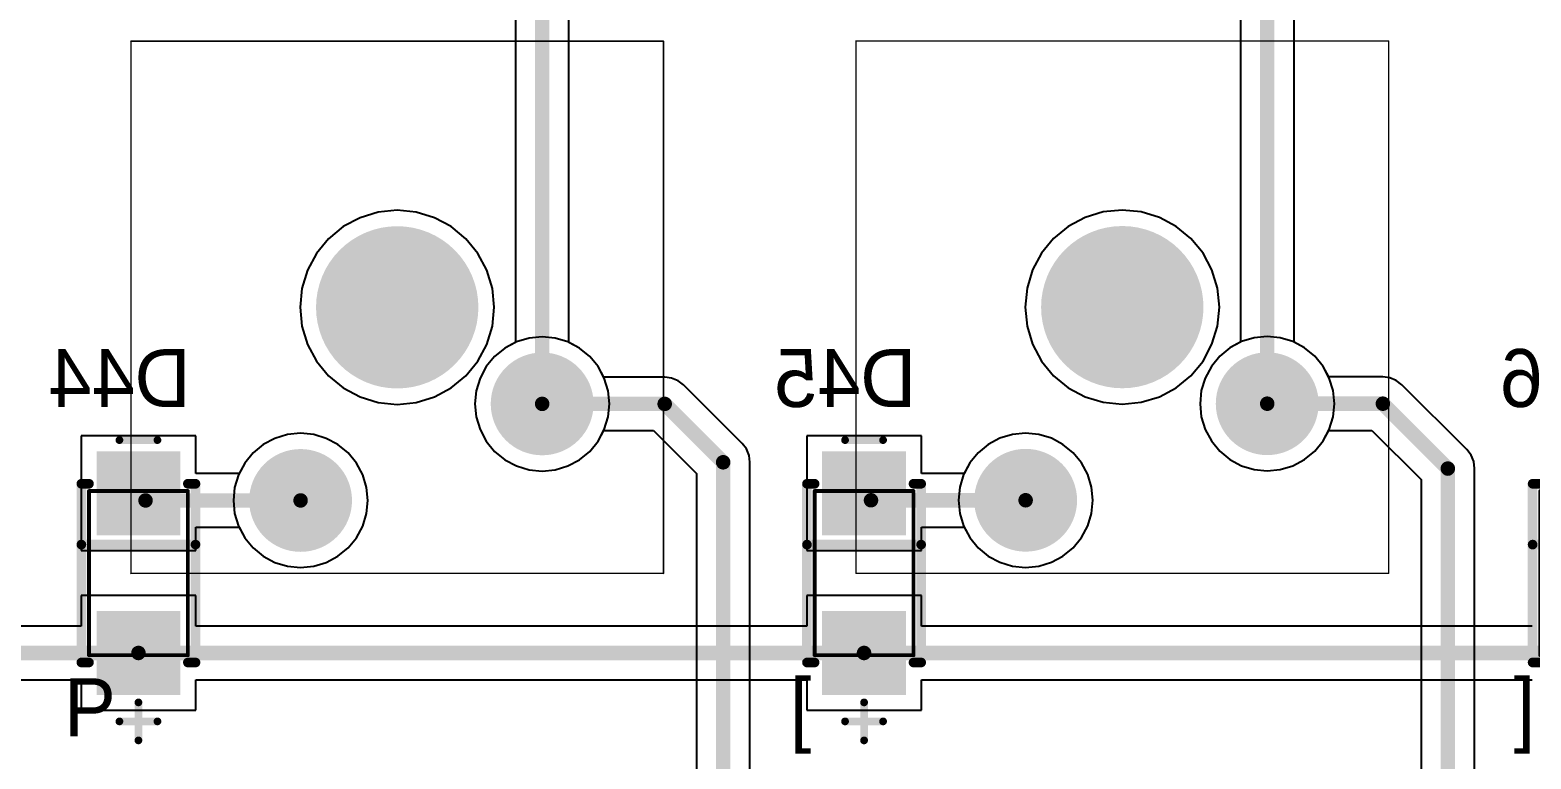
# Model space of a CAD drawing. Header units: millimetres. Extents: x 25 to 374, y 23 to 150.
# Drawn here: x 225.39 to 264.84, y 80.27 to 99.45 of the extents above; entities that cross this region are included whole.
import ezdxf

# ---------------------------------------------------------------- set-up
doc = ezdxf.new("R2010")
doc.units = ezdxf.units.MM
for name, color, linetype in [('BottomLayer', 5, 'Continuous'), ('BottomOverlay', 54, 'Continuous'), ('BottomPaste', 16, 'Continuous'), ('BottomSolder', 6, 'Continuous'), ('Mechanical1', 6, 'Continuous'), ('Mechanical13', 56, 'Continuous'), ('Mechanical15', 56, 'Continuous'), ('MultiLayer', 9, 'Continuous'), ('PadHoleLayer', 156, 'Continuous'), ('TopLayer', 1, 'Continuous'), ('TopOverlay', 2, 'Continuous'), ('TopSolder', 216, 'Continuous')]:
    doc.layers.add(name, color=color, linetype=linetype)

# ---------------------------------------------------------------- blocks, each defined once
blk = doc.blocks.new('SMA_DO_214AC__S1_B_72')
at = {"layer": 'BottomLayer'}
for points in [[(-1.1, -1), (-1.1, 1), (-3.1, -1), (-3.1, 1)], [(3.1, -1), (3.1, 1), (1.1, -1), (1.1, 1)]]:
    blk.add_solid(points, dxfattribs=at)
at = {"layer": 'BottomOverlay', "const_width": 0.254}
for points in [[(-2.35, 1.3), (-2.35, 1.5)], [(2.35, 1.5), (-2.35, 1.5)], [(-0.75, -1.5), (-0.75, 1.5)], [(2.35, 1.3), (2.35, 1.5)], [(-2.35, -1.5), (-2.35, -1.3)], [(2.35, -1.5), (2.35, -1.3)], [(2.35, -1.5), (-2.35, -1.5)]]:
    blk.add_lwpolyline(points, dxfattribs=at)
at = {"layer": 'BottomOverlay', "const_width": 0.127}
for points in [[(-2.414, 1.5, 1), (-2.287, 1.5, 1)], [(-2.414, 1.5, 1), (-2.287, 1.5, 1)], [(-0.814, 1.5, 1), (-0.687, 1.5, 1)], [(2.287, 1.5, 1), (2.414, 1.5, 1)], [(2.287, 1.5, 1), (2.414, 1.5, 1)], [(-2.414, 1.3, 1), (-2.287, 1.3, 1)], [(2.287, 1.3, 1), (2.414, 1.3, 1)], [(-2.414, -1.3, 1), (-2.287, -1.3, 1)], [(2.287, -1.3, 1), (2.414, -1.3, 1)], [(-2.414, -1.5, 1), (-2.287, -1.5, 1)], [(-2.414, -1.5, 1), (-2.287, -1.5, 1)], [(-0.814, -1.5, 1), (-0.687, -1.5, 1)], [(2.287, -1.5, 1), (2.414, -1.5, 1)], [(2.287, -1.5, 1), (2.414, -1.5, 1)]]:
    blk.add_lwpolyline(points, format="xyb", close=True, dxfattribs=at)
at = {"layer": 'BottomPaste'}
for points in [[(-1.1, -1), (-1.1, 1), (-3.1, -1), (-3.1, 1)], [(3.1, -1), (3.1, 1), (1.1, -1), (1.1, 1)]]:
    blk.add_solid(points, dxfattribs=at)
at = {"layer": 'BottomSolder'}
for points in [[(-0.998, -1.102), (-0.998, 1.102), (-3.202, -1.102), (-3.202, 1.102)], [(3.202, -1.102), (3.202, 1.102), (0.998, -1.102), (0.998, 1.102)]]:
    blk.add_solid(points, dxfattribs=at)
at = {"layer": 'Mechanical13', "const_width": 0.1}
for points in [[(2.16, 1.3), (-2.16, 1.3)], [(-2.16, -1.3), (-2.16, 1.3)], [(2.16, -1.3), (2.16, 1.3)], [(2.16, -1.3), (-2.16, -1.3)]]:
    blk.add_lwpolyline(points, dxfattribs=at)
at = {"layer": 'Mechanical13', "const_width": 0.05}
for points in [[(-2.185, 1.3, 1), (-2.135, 1.3, 1)], [(-2.185, 1.3, 1), (-2.135, 1.3, 1)], [(2.135, 1.3, 1), (2.185, 1.3, 1)], [(2.135, 1.3, 1), (2.185, 1.3, 1)], [(-2.185, -1.3, 1), (-2.135, -1.3, 1)], [(-2.185, -1.3, 1), (-2.135, -1.3, 1)], [(2.135, -1.3, 1), (2.185, -1.3, 1)], [(2.135, -1.3, 1), (2.185, -1.3, 1)]]:
    blk.add_lwpolyline(points, format="xyb", close=True, dxfattribs=at)
at = {"layer": 'Mechanical15', "const_width": 0.203}
for points in [[(-3.5, -0.5), (-3.5, 0.5)], [(3.9, -0.5), (3.9, 0.5)], [(4.4, 0), (3.4, 0)]]:
    blk.add_lwpolyline(points, dxfattribs=at)
at = {"layer": 'Mechanical15', "const_width": 0.102}
for points in [[(-3.551, 0.5, 1), (-3.449, 0.5, 1)], [(3.849, 0.5, 1), (3.951, 0.5, 1)], [(3.349, 0, 1), (3.451, 0, 1)], [(4.349, 0, 1), (4.451, 0, 1)], [(-3.551, -0.5, 1), (-3.449, -0.5, 1)], [(3.849, -0.5, 1), (3.951, -0.5, 1)]]:
    blk.add_lwpolyline(points, format="xyb", close=True, dxfattribs=at)
blk = doc.blocks.new('SMA_DO_214AC__S1_B_73')
at = {"layer": 'BottomLayer'}
for points in [[(-1.1, -1), (-1.1, 1), (-3.1, -1), (-3.1, 1)], [(3.1, -1), (3.1, 1), (1.1, -1), (1.1, 1)]]:
    blk.add_solid(points, dxfattribs=at)
at = {"layer": 'BottomOverlay', "const_width": 0.254}
for points in [[(-2.35, 1.3), (-2.35, 1.5)], [(2.35, 1.5), (-2.35, 1.5)], [(-0.75, -1.5), (-0.75, 1.5)], [(2.35, 1.3), (2.35, 1.5)], [(-2.35, -1.5), (-2.35, -1.3)], [(2.35, -1.5), (2.35, -1.3)], [(2.35, -1.5), (-2.35, -1.5)]]:
    blk.add_lwpolyline(points, dxfattribs=at)
at = {"layer": 'BottomOverlay', "const_width": 0.127}
for points in [[(-2.414, 1.5, 1), (-2.287, 1.5, 1)], [(-2.414, 1.5, 1), (-2.287, 1.5, 1)], [(-0.814, 1.5, 1), (-0.687, 1.5, 1)], [(2.287, 1.5, 1), (2.414, 1.5, 1)], [(2.287, 1.5, 1), (2.414, 1.5, 1)], [(-2.414, 1.3, 1), (-2.287, 1.3, 1)], [(2.287, 1.3, 1), (2.414, 1.3, 1)], [(-2.414, -1.3, 1), (-2.287, -1.3, 1)], [(2.287, -1.3, 1), (2.414, -1.3, 1)], [(-2.414, -1.5, 1), (-2.287, -1.5, 1)], [(-2.414, -1.5, 1), (-2.287, -1.5, 1)], [(-0.814, -1.5, 1), (-0.687, -1.5, 1)], [(2.287, -1.5, 1), (2.414, -1.5, 1)], [(2.287, -1.5, 1), (2.414, -1.5, 1)]]:
    blk.add_lwpolyline(points, format="xyb", close=True, dxfattribs=at)
at = {"layer": 'BottomPaste'}
for points in [[(-1.1, -1), (-1.1, 1), (-3.1, -1), (-3.1, 1)], [(3.1, -1), (3.1, 1), (1.1, -1), (1.1, 1)]]:
    blk.add_solid(points, dxfattribs=at)
at = {"layer": 'BottomSolder'}
for points in [[(-0.998, -1.102), (-0.998, 1.102), (-3.202, -1.102), (-3.202, 1.102)], [(3.202, -1.102), (3.202, 1.102), (0.998, -1.102), (0.998, 1.102)]]:
    blk.add_solid(points, dxfattribs=at)
at = {"layer": 'Mechanical13', "const_width": 0.1}
for points in [[(2.16, 1.3), (-2.16, 1.3)], [(-2.16, -1.3), (-2.16, 1.3)], [(2.16, -1.3), (2.16, 1.3)], [(2.16, -1.3), (-2.16, -1.3)]]:
    blk.add_lwpolyline(points, dxfattribs=at)
at = {"layer": 'Mechanical13', "const_width": 0.05}
for points in [[(-2.185, 1.3, 1), (-2.135, 1.3, 1)], [(-2.185, 1.3, 1), (-2.135, 1.3, 1)], [(2.135, 1.3, 1), (2.185, 1.3, 1)], [(2.135, 1.3, 1), (2.185, 1.3, 1)], [(-2.185, -1.3, 1), (-2.135, -1.3, 1)], [(-2.185, -1.3, 1), (-2.135, -1.3, 1)], [(2.135, -1.3, 1), (2.185, -1.3, 1)], [(2.135, -1.3, 1), (2.185, -1.3, 1)]]:
    blk.add_lwpolyline(points, format="xyb", close=True, dxfattribs=at)
at = {"layer": 'Mechanical15', "const_width": 0.203}
for points in [[(-3.5, -0.5), (-3.5, 0.5)], [(3.9, -0.5), (3.9, 0.5)], [(4.4, 0), (3.4, 0)]]:
    blk.add_lwpolyline(points, dxfattribs=at)
at = {"layer": 'Mechanical15', "const_width": 0.102}
for points in [[(-3.551, 0.5, 1), (-3.449, 0.5, 1)], [(3.849, 0.5, 1), (3.951, 0.5, 1)], [(3.349, 0, 1), (3.451, 0, 1)], [(4.349, 0, 1), (4.451, 0, 1)], [(-3.551, -0.5, 1), (-3.449, -0.5, 1)], [(3.849, -0.5, 1), (3.951, -0.5, 1)]]:
    blk.add_lwpolyline(points, format="xyb", close=True, dxfattribs=at)
blk = doc.blocks.new('SMA_DO_214AC__S1_B_74')
at = {"layer": 'BottomLayer'}
for points in [[(-1.1, -1), (-1.1, 1), (-3.1, -1), (-3.1, 1)], [(3.1, -1), (3.1, 1), (1.1, -1), (1.1, 1)]]:
    blk.add_solid(points, dxfattribs=at)
at = {"layer": 'BottomOverlay', "const_width": 0.254}
for points in [[(-2.35, 1.3), (-2.35, 1.5)], [(2.35, 1.5), (-2.35, 1.5)], [(-0.75, -1.5), (-0.75, 1.5)], [(2.35, 1.3), (2.35, 1.5)], [(-2.35, -1.5), (-2.35, -1.3)], [(2.35, -1.5), (2.35, -1.3)], [(2.35, -1.5), (-2.35, -1.5)]]:
    blk.add_lwpolyline(points, dxfattribs=at)
at = {"layer": 'BottomOverlay', "const_width": 0.127}
for points in [[(-2.414, 1.5, 1), (-2.287, 1.5, 1)], [(-2.414, 1.5, 1), (-2.287, 1.5, 1)], [(-0.814, 1.5, 1), (-0.687, 1.5, 1)], [(2.287, 1.5, 1), (2.414, 1.5, 1)], [(2.287, 1.5, 1), (2.414, 1.5, 1)], [(-2.414, 1.3, 1), (-2.287, 1.3, 1)], [(2.287, 1.3, 1), (2.414, 1.3, 1)], [(-2.414, -1.3, 1), (-2.287, -1.3, 1)], [(2.287, -1.3, 1), (2.414, -1.3, 1)], [(-2.414, -1.5, 1), (-2.287, -1.5, 1)], [(-2.414, -1.5, 1), (-2.287, -1.5, 1)], [(-0.814, -1.5, 1), (-0.687, -1.5, 1)], [(2.287, -1.5, 1), (2.414, -1.5, 1)], [(2.287, -1.5, 1), (2.414, -1.5, 1)]]:
    blk.add_lwpolyline(points, format="xyb", close=True, dxfattribs=at)
at = {"layer": 'BottomPaste'}
for points in [[(-1.1, -1), (-1.1, 1), (-3.1, -1), (-3.1, 1)], [(3.1, -1), (3.1, 1), (1.1, -1), (1.1, 1)]]:
    blk.add_solid(points, dxfattribs=at)
at = {"layer": 'BottomSolder'}
for points in [[(-0.998, -1.102), (-0.998, 1.102), (-3.202, -1.102), (-3.202, 1.102)], [(3.202, -1.102), (3.202, 1.102), (0.998, -1.102), (0.998, 1.102)]]:
    blk.add_solid(points, dxfattribs=at)
at = {"layer": 'Mechanical13', "const_width": 0.1}
for points in [[(2.16, 1.3), (-2.16, 1.3)], [(-2.16, -1.3), (-2.16, 1.3)], [(2.16, -1.3), (2.16, 1.3)], [(2.16, -1.3), (-2.16, -1.3)]]:
    blk.add_lwpolyline(points, dxfattribs=at)
at = {"layer": 'Mechanical13', "const_width": 0.05}
for points in [[(-2.185, 1.3, 1), (-2.135, 1.3, 1)], [(-2.185, 1.3, 1), (-2.135, 1.3, 1)], [(2.135, 1.3, 1), (2.185, 1.3, 1)], [(2.135, 1.3, 1), (2.185, 1.3, 1)], [(-2.185, -1.3, 1), (-2.135, -1.3, 1)], [(-2.185, -1.3, 1), (-2.135, -1.3, 1)], [(2.135, -1.3, 1), (2.185, -1.3, 1)], [(2.135, -1.3, 1), (2.185, -1.3, 1)]]:
    blk.add_lwpolyline(points, format="xyb", close=True, dxfattribs=at)
at = {"layer": 'Mechanical15', "const_width": 0.203}
for points in [[(-3.5, -0.5), (-3.5, 0.5)], [(3.9, -0.5), (3.9, 0.5)], [(4.4, 0), (3.4, 0)]]:
    blk.add_lwpolyline(points, dxfattribs=at)
at = {"layer": 'Mechanical15', "const_width": 0.102}
for points in [[(-3.551, 0.5, 1), (-3.449, 0.5, 1)], [(3.849, 0.5, 1), (3.951, 0.5, 1)], [(3.349, 0, 1), (3.451, 0, 1)], [(4.349, 0, 1), (4.451, 0, 1)], [(-3.551, -0.5, 1), (-3.449, -0.5, 1)], [(3.849, -0.5, 1), (3.951, -0.5, 1)]]:
    blk.add_lwpolyline(points, format="xyb", close=True, dxfattribs=at)
blk = doc.blocks.new('MX_SW_3_164')
at = {"layer": 'BottomLayer'}
for points, const_width in [([(-1.016, 0, 1), (1.016, 0, 1)], 2.032), ([(3.185, -2.54, 1), (4.435, -2.54, 1)], 1.25), ([(-3.165, -5.08, 1), (-1.915, -5.08, 1)], 1.25)]:
    blk.add_lwpolyline(points, format="xyb", close=True, dxfattribs=dict(at, const_width=const_width))
at = {"layer": 'BottomSolder'}
for points, const_width in [([(-1.067, 0, 1), (1.067, 0, 1)], 2.134), ([(3.134, -2.54, 1), (4.486, -2.54, 1)], 1.352), ([(-3.216, -5.08, 1), (-1.864, -5.08, 1)], 1.352)]:
    blk.add_lwpolyline(points, format="xyb", close=True, dxfattribs=dict(at, const_width=const_width))
at = {"layer": 'Mechanical1', "const_width": 0.0381}
for points in [[(-7, -7), (-7, 7)], [(-7, 7), (7, 7)], [(7, -7), (7, 7)], [(-7, -7), (7, -7)]]:
    blk.add_lwpolyline(points, dxfattribs=at)
at = {"layer": 'Mechanical1', "const_width": 0.0191}
for points in [[(-7.01, 7, 1), (-6.99, 7, 1)], [(-7.01, 7, 1), (-6.99, 7, 1)], [(6.99, 7, 1), (7.01, 7, 1)], [(6.99, 7, 1), (7.01, 7, 1)], [(-7.01, -7, 1), (-6.99, -7, 1)], [(-7.01, -7, 1), (-6.99, -7, 1)], [(6.99, -7, 1), (7.01, -7, 1)], [(6.99, -7, 1), (7.01, -7, 1)]]:
    blk.add_lwpolyline(points, format="xyb", close=True, dxfattribs=at)
at = {"layer": 'MultiLayer'}
for points, const_width in [([(-1.016, 0, 1), (1.016, 0, 1)], 2.032), ([(3.185, -2.54, 1), (4.435, -2.54, 1)], 1.25), ([(-3.165, -5.08, 1), (-1.915, -5.08, 1)], 1.25)]:
    blk.add_lwpolyline(points, format="xyb", close=True, dxfattribs=dict(at, const_width=const_width))
at = {"layer": 'PadHoleLayer'}
for points, const_width in [([(-1.016, 0, 1), (1.016, 0, 1)], 2.032), ([(3.435, -2.54, 1), (4.185, -2.54, 1)], 0.75), ([(-2.915, -5.08, 1), (-2.165, -5.08, 1)], 0.75)]:
    blk.add_lwpolyline(points, format="xyb", close=True, dxfattribs=dict(at, const_width=const_width))
at = {"layer": 'TopLayer'}
for points, const_width in [([(-1.016, 0, 1), (1.016, 0, 1)], 2.032), ([(3.185, -2.54, 1), (4.435, -2.54, 1)], 1.25), ([(-3.165, -5.08, 1), (-1.915, -5.08, 1)], 1.25)]:
    blk.add_lwpolyline(points, format="xyb", close=True, dxfattribs=dict(at, const_width=const_width))
at = {"layer": 'TopSolder'}
for points, const_width in [([(-1.067, 0, 1), (1.067, 0, 1)], 2.134), ([(3.134, -2.54, 1), (4.486, -2.54, 1)], 1.352), ([(-3.216, -5.08, 1), (-1.864, -5.08, 1)], 1.352)]:
    blk.add_lwpolyline(points, format="xyb", close=True, dxfattribs=dict(at, const_width=const_width))
blk = doc.blocks.new('MX_SW_3_165')
at = {"layer": 'BottomLayer'}
for points, const_width in [([(-1.016, 0, 1), (1.016, 0, 1)], 2.032), ([(3.185, -2.54, 1), (4.435, -2.54, 1)], 1.25), ([(-3.165, -5.08, 1), (-1.915, -5.08, 1)], 1.25)]:
    blk.add_lwpolyline(points, format="xyb", close=True, dxfattribs=dict(at, const_width=const_width))
at = {"layer": 'BottomSolder'}
for points, const_width in [([(-1.067, 0, 1), (1.067, 0, 1)], 2.134), ([(3.134, -2.54, 1), (4.486, -2.54, 1)], 1.352), ([(-3.216, -5.08, 1), (-1.864, -5.08, 1)], 1.352)]:
    blk.add_lwpolyline(points, format="xyb", close=True, dxfattribs=dict(at, const_width=const_width))
at = {"layer": 'Mechanical1', "const_width": 0.0381}
for points in [[(-7, -7), (-7, 7)], [(-7, 7), (7, 7)], [(7, -7), (7, 7)], [(-7, -7), (7, -7)]]:
    blk.add_lwpolyline(points, dxfattribs=at)
at = {"layer": 'Mechanical1', "const_width": 0.0191}
for points in [[(-7.01, 7, 1), (-6.99, 7, 1)], [(-7.01, 7, 1), (-6.99, 7, 1)], [(6.99, 7, 1), (7.01, 7, 1)], [(6.99, 7, 1), (7.01, 7, 1)], [(-7.01, -7, 1), (-6.99, -7, 1)], [(-7.01, -7, 1), (-6.99, -7, 1)], [(6.99, -7, 1), (7.01, -7, 1)], [(6.99, -7, 1), (7.01, -7, 1)]]:
    blk.add_lwpolyline(points, format="xyb", close=True, dxfattribs=at)
at = {"layer": 'MultiLayer'}
for points, const_width in [([(-1.016, 0, 1), (1.016, 0, 1)], 2.032), ([(3.185, -2.54, 1), (4.435, -2.54, 1)], 1.25), ([(-3.165, -5.08, 1), (-1.915, -5.08, 1)], 1.25)]:
    blk.add_lwpolyline(points, format="xyb", close=True, dxfattribs=dict(at, const_width=const_width))
at = {"layer": 'PadHoleLayer'}
for points, const_width in [([(-1.016, 0, 1), (1.016, 0, 1)], 2.032), ([(3.435, -2.54, 1), (4.185, -2.54, 1)], 0.75), ([(-2.915, -5.08, 1), (-2.165, -5.08, 1)], 0.75)]:
    blk.add_lwpolyline(points, format="xyb", close=True, dxfattribs=dict(at, const_width=const_width))
at = {"layer": 'TopLayer'}
for points, const_width in [([(-1.016, 0, 1), (1.016, 0, 1)], 2.032), ([(3.185, -2.54, 1), (4.435, -2.54, 1)], 1.25), ([(-3.165, -5.08, 1), (-1.915, -5.08, 1)], 1.25)]:
    blk.add_lwpolyline(points, format="xyb", close=True, dxfattribs=dict(at, const_width=const_width))
at = {"layer": 'TopSolder'}
for points, const_width in [([(-1.067, 0, 1), (1.067, 0, 1)], 2.134), ([(3.134, -2.54, 1), (4.486, -2.54, 1)], 1.352), ([(-3.216, -5.08, 1), (-1.864, -5.08, 1)], 1.352)]:
    blk.add_lwpolyline(points, format="xyb", close=True, dxfattribs=dict(at, const_width=const_width))

msp = doc.modelspace()

# ---------------------------------------------------------------- linework, layer by layer
at = {"layer": 'BottomLayer'}
for p, q in [((235.044, 94.709), (234.546, 94.66)), ((235.542, 94.66), (235.044, 94.709)), ((254.102, 94.714), (253.604, 94.665)), ((254.6, 94.665), (254.102, 94.714)), ((234.067, 94.514), (233.626, 94.278)), ((234.546, 94.66), (234.067, 94.514)), ((236.021, 94.514), (235.542, 94.66)), ((236.462, 94.278), (236.021, 94.514)), ((253.125, 94.519), (252.684, 94.284)), ((253.604, 94.665), (253.125, 94.519)), ((255.078, 94.519), (254.6, 94.665)), ((255.52, 94.284), (255.078, 94.519)), ((233.239, 93.961), (232.922, 93.574)), ((233.626, 94.278), (233.239, 93.961)), ((236.849, 93.961), (236.462, 94.278)), ((237.166, 93.574), (236.849, 93.961)), ((252.297, 93.966), (251.979, 93.579)), ((252.684, 94.284), (252.297, 93.966)), ((255.906, 93.966), (255.52, 94.284)), ((256.224, 93.579), (255.906, 93.966)), ((232.922, 93.574), (232.686, 93.133)), ((237.402, 93.133), (237.166, 93.574)), ((251.979, 93.579), (251.744, 93.138)), ((256.46, 93.138), (256.224, 93.579)), ((232.686, 93.133), (232.541, 92.654)), ((237.547, 92.654), (237.402, 93.133)), ((251.744, 93.138), (251.598, 92.659)), ((256.605, 92.659), (256.46, 93.138)), ((232.541, 92.654), (232.492, 92.156)), ((237.596, 92.156), (237.547, 92.654)), ((251.598, 92.659), (251.549, 92.161)), ((256.654, 92.161), (256.605, 92.659)), ((232.492, 92.156), (232.541, 91.658)), ((237.547, 91.658), (237.596, 92.156)), ((251.549, 92.161), (251.598, 91.663)), ((256.605, 91.663), (256.654, 92.161)), ((232.541, 91.658), (232.686, 91.18)), ((237.402, 91.18), (237.547, 91.658)), ((251.598, 91.663), (251.744, 91.185)), ((256.46, 91.185), (256.605, 91.663)), ((232.686, 91.18), (232.922, 90.738)), ((237.166, 90.738), (237.402, 91.18)), ((238.178, 91.248), (237.873, 91.085)), ((238.509, 91.349), (238.178, 91.248)), ((238.854, 91.383), (238.509, 91.349)), ((239.199, 91.349), (238.854, 91.383)), ((239.53, 91.248), (239.199, 91.349)), ((239.835, 91.085), (239.53, 91.248)), ((251.744, 91.185), (251.979, 90.743)), ((256.224, 90.743), (256.46, 91.185)), ((257.236, 91.253), (256.93, 91.09)), ((257.567, 91.354), (257.236, 91.253)), ((257.912, 91.388), (257.567, 91.354)), ((258.256, 91.354), (257.912, 91.388)), ((258.588, 91.253), (258.256, 91.354)), ((258.893, 91.09), (258.588, 91.253)), ((237.605, 90.865), (237.385, 90.598)), ((237.873, 91.085), (237.605, 90.865)), ((240.103, 90.865), (239.835, 91.085)), ((240.323, 90.598), (240.103, 90.865)), ((251.979, 90.743), (252.297, 90.357)), ((255.906, 90.357), (256.224, 90.743)), ((256.662, 90.87), (256.443, 90.603)), ((256.93, 91.09), (256.662, 90.87)), ((259.161, 90.87), (258.893, 91.09)), ((259.38, 90.603), (259.161, 90.87)), ((232.922, 90.738), (233.239, 90.352)), ((233.239, 90.352), (233.626, 90.034)), ((236.462, 90.034), (236.849, 90.352)), ((236.849, 90.352), (237.166, 90.738)), ((237.385, 90.598), (237.222, 90.292)), ((240.486, 90.292), (240.323, 90.598)), ((252.297, 90.357), (252.684, 90.039)), ((255.52, 90.039), (255.906, 90.357)), ((256.443, 90.603), (256.28, 90.297)), ((259.544, 90.297), (259.38, 90.603)), ((233.626, 90.034), (234.067, 89.798)), ((236.021, 89.798), (236.462, 90.034)), ((237.121, 89.961), (237.087, 89.616)), ((237.222, 90.292), (237.121, 89.961)), ((240.587, 89.961), (240.486, 90.292)), ((240.62, 89.616), (240.587, 89.961)), ((252.684, 90.039), (253.125, 89.803)), ((255.078, 89.803), (255.52, 90.039)), ((256.179, 89.966), (256.145, 89.621)), ((256.28, 90.297), (256.179, 89.966)), ((259.644, 89.966), (259.544, 90.297)), ((259.678, 89.621), (259.644, 89.966)), ((234.067, 89.798), (234.546, 89.653)), ((234.546, 89.653), (235.044, 89.604)), ((235.044, 89.604), (235.542, 89.653)), ((235.542, 89.653), (236.021, 89.798)), ((237.087, 89.616), (237.121, 89.272)), ((240.587, 89.272), (240.62, 89.616)), ((253.125, 89.803), (253.604, 89.658)), ((253.604, 89.658), (254.102, 89.609)), ((254.102, 89.609), (254.6, 89.658)), ((254.6, 89.658), (255.078, 89.803)), ((256.145, 89.621), (256.179, 89.277)), ((259.644, 89.277), (259.678, 89.621)), ((237.121, 89.272), (237.222, 88.94)), ((240.486, 88.94), (240.587, 89.272)), ((256.179, 89.277), (256.28, 88.945)), ((259.544, 88.945), (259.644, 89.277)), ((229.75, 88.772), (226.734, 88.772)), ((226.734, 88.772), (226.734, 85.756)), ((229.75, 87.781), (229.75, 88.772)), ((232.159, 88.809), (231.828, 88.708)), ((232.504, 88.843), (232.159, 88.809)), ((232.849, 88.809), (232.504, 88.843)), ((233.18, 88.708), (232.849, 88.809)), ((237.222, 88.94), (237.385, 88.635)), ((240.323, 88.635), (240.486, 88.94)), ((248.823, 88.772), (245.807, 88.772)), ((245.807, 88.772), (245.807, 85.756)), ((248.823, 87.786), (248.823, 88.772)), ((251.217, 88.814), (250.886, 88.713)), ((251.562, 88.848), (251.217, 88.814)), ((251.906, 88.814), (251.562, 88.848)), ((252.238, 88.713), (251.906, 88.814)), ((256.28, 88.945), (256.443, 88.64)), ((259.38, 88.64), (259.544, 88.945)), ((231.523, 88.545), (231.255, 88.325)), ((231.828, 88.708), (231.523, 88.545)), ((233.485, 88.545), (233.18, 88.708)), ((233.753, 88.325), (233.485, 88.545)), ((237.385, 88.635), (237.605, 88.367)), ((240.103, 88.367), (240.323, 88.635)), ((250.58, 88.55), (250.312, 88.33)), ((250.886, 88.713), (250.58, 88.55)), ((252.543, 88.55), (252.238, 88.713)), ((252.811, 88.33), (252.543, 88.55)), ((256.443, 88.64), (256.662, 88.372)), ((259.161, 88.372), (259.38, 88.64)), ((231.035, 88.058), (230.887, 87.781)), ((231.255, 88.325), (231.035, 88.058)), ((233.973, 88.058), (233.753, 88.325)), ((234.136, 87.752), (233.973, 88.058)), ((237.605, 88.367), (237.873, 88.147)), ((237.873, 88.147), (238.178, 87.984)), ((238.178, 87.984), (238.509, 87.884)), ((239.199, 87.884), (239.53, 87.984)), ((239.53, 87.984), (239.835, 88.147)), ((239.835, 88.147), (240.103, 88.367)), ((250.093, 88.063), (249.945, 87.786)), ((250.312, 88.33), (250.093, 88.063)), ((253.03, 88.063), (252.811, 88.33)), ((253.194, 87.757), (253.03, 88.063)), ((256.662, 88.372), (256.93, 88.153)), ((256.93, 88.153), (257.236, 87.989)), ((257.236, 87.989), (257.567, 87.889)), ((258.256, 87.889), (258.588, 87.989)), ((258.588, 87.989), (258.893, 88.153)), ((258.893, 88.153), (259.161, 88.372)), ((230.887, 87.781), (229.75, 87.781)), ((234.237, 87.421), (234.136, 87.752)), ((238.509, 87.884), (238.854, 87.85)), ((238.854, 87.85), (239.199, 87.884)), ((249.945, 87.786), (248.823, 87.786)), ((253.294, 87.426), (253.194, 87.757)), ((257.567, 87.889), (257.912, 87.855)), ((257.912, 87.855), (258.256, 87.889)), ((234.27, 87.076), (234.237, 87.421)), ((253.328, 87.081), (253.294, 87.426)), ((234.237, 86.732), (234.27, 87.076)), ((253.294, 86.737), (253.328, 87.081)), ((233.973, 86.095), (234.136, 86.4)), ((234.136, 86.4), (234.237, 86.732)), ((253.03, 86.1), (253.194, 86.405)), ((253.194, 86.405), (253.294, 86.737)), ((229.75, 85.756), (229.75, 86.372)), ((229.75, 86.372), (230.887, 86.372)), ((230.887, 86.372), (231.035, 86.095)), ((231.035, 86.095), (231.255, 85.827)), ((233.753, 85.827), (233.973, 86.095)), ((248.823, 85.756), (248.823, 86.377)), ((248.823, 86.377), (249.945, 86.377)), ((249.945, 86.377), (250.093, 86.1)), ((250.093, 86.1), (250.312, 85.832)), ((252.811, 85.832), (253.03, 86.1)), ((226.734, 85.756), (229.75, 85.756)), ((231.255, 85.827), (231.523, 85.607)), ((233.485, 85.607), (233.753, 85.827)), ((245.807, 85.756), (248.823, 85.756)), ((250.312, 85.832), (250.58, 85.613)), ((250.58, 85.613), (250.886, 85.449)), ((252.238, 85.449), (252.543, 85.613)), ((252.543, 85.613), (252.811, 85.832)), ((231.523, 85.607), (231.828, 85.444)), ((231.828, 85.444), (232.159, 85.344)), ((232.159, 85.344), (232.504, 85.31)), ((232.504, 85.31), (232.849, 85.344)), ((232.849, 85.344), (233.18, 85.444)), ((233.18, 85.444), (233.485, 85.607)), ((250.886, 85.449), (251.217, 85.349)), ((251.217, 85.349), (251.562, 85.315)), ((251.562, 85.315), (251.906, 85.349)), ((251.906, 85.349), (252.238, 85.449)), ((229.75, 84.572), (226.734, 84.572)), ((226.734, 84.572), (226.734, 83.768)), ((229.75, 83.768), (229.75, 84.572)), ((248.823, 84.572), (245.807, 84.572)), ((245.807, 84.572), (245.807, 83.768)), ((248.823, 83.768), (248.823, 84.572)), ((226.734, 83.768), (210.677, 83.768)), ((245.807, 83.768), (229.75, 83.768)), ((264.88, 83.768), (248.823, 83.768)), ((210.677, 82.359), (226.734, 82.359)), ((226.734, 82.359), (226.734, 81.556)), ((229.75, 81.556), (229.75, 82.359)), ((229.75, 82.359), (245.807, 82.359)), ((245.807, 82.359), (245.807, 81.556)), ((248.823, 81.556), (248.823, 82.359)), ((248.823, 82.359), (264.88, 82.359)), ((226.734, 81.556), (229.75, 81.556)), ((245.807, 81.556), (248.823, 81.556))]:
    msp.add_line(p, q, dxfattribs=at)
at = {"layer": 'BottomLayer', "const_width": 0.381}
for points in [[(228.429, 87.076), (232.504, 87.076)], [(247.497, 87.081), (251.562, 87.081)], [(209.169, 83.064), (228.242, 83.064)], [(228.242, 83.064), (247.315, 83.064)], [(247.315, 83.064), (266.388, 83.064)]]:
    msp.add_lwpolyline(points, dxfattribs=at)
at = {"layer": 'BottomLayer', "const_width": 0.191}
for points in [[(228.334, 87.076, 1), (228.524, 87.076, 1)], [(232.409, 87.076, 1), (232.599, 87.076, 1)], [(247.402, 87.081, 1), (247.592, 87.081, 1)], [(251.466, 87.081, 1), (251.657, 87.081, 1)], [(228.147, 83.064, 1), (228.337, 83.064, 1)], [(228.147, 83.064, 1), (228.337, 83.064, 1)], [(247.219, 83.064, 1), (247.41, 83.064, 1)], [(247.219, 83.064, 1), (247.41, 83.064, 1)]]:
    msp.add_lwpolyline(points, format="xyb", close=True, dxfattribs=at)
at = {"layer": 'Mechanical1', "const_width": 0.0127}
for points in [[(228.045, 99.155), (242.044, 99.155)], [(228.045, 85.156), (228.045, 99.155)], [(242.044, 85.156), (242.044, 99.155)], [(247.095, 99.155), (261.094, 99.155)], [(247.095, 85.156), (247.095, 99.155)], [(261.094, 85.156), (261.094, 99.155)], [(228.045, 85.156), (242.044, 85.156)], [(247.095, 85.156), (261.094, 85.156)]]:
    msp.add_lwpolyline(points, dxfattribs=at)
at = {"layer": 'Mechanical1', "const_width": 0.00635}
for points in [[(228.042, 99.155, 1), (228.048, 99.155, 1)], [(228.042, 99.155, 1), (228.048, 99.155, 1)], [(242.041, 99.155, 1), (242.047, 99.155, 1)], [(242.041, 99.155, 1), (242.047, 99.155, 1)], [(247.092, 99.155, 1), (247.098, 99.155, 1)], [(247.092, 99.155, 1), (247.098, 99.155, 1)], [(261.091, 99.155, 1), (261.097, 99.155, 1)], [(261.091, 99.155, 1), (261.097, 99.155, 1)], [(228.042, 85.156, 1), (228.048, 85.156, 1)], [(228.042, 85.156, 1), (228.048, 85.156, 1)], [(242.041, 85.156, 1), (242.047, 85.156, 1)], [(242.041, 85.156, 1), (242.047, 85.156, 1)], [(247.092, 85.156, 1), (247.098, 85.156, 1)], [(247.092, 85.156, 1), (247.098, 85.156, 1)], [(261.091, 85.156, 1), (261.097, 85.156, 1)], [(261.091, 85.156, 1), (261.097, 85.156, 1)]]:
    msp.add_lwpolyline(points, format="xyb", close=True, dxfattribs=at)
at = {"layer": 'TopLayer'}
for p, q in [((239.559, 91.233), (239.559, 106.568)), ((238.149, 106.276), (238.149, 91.233)), ((258.616, 91.238), (258.616, 105.981)), ((257.207, 105.69), (257.207, 91.238)), ((235.044, 94.709), (234.546, 94.66)), ((235.542, 94.66), (235.044, 94.709)), ((254.102, 94.714), (253.604, 94.665)), ((254.6, 94.665), (254.102, 94.714)), ((234.067, 94.514), (233.626, 94.278)), ((234.546, 94.66), (234.067, 94.514)), ((236.021, 94.514), (235.542, 94.66)), ((236.462, 94.278), (236.021, 94.514)), ((253.125, 94.519), (252.684, 94.284)), ((253.604, 94.665), (253.125, 94.519)), ((255.078, 94.519), (254.6, 94.665)), ((255.52, 94.284), (255.078, 94.519)), ((233.239, 93.961), (232.922, 93.574)), ((233.626, 94.278), (233.239, 93.961)), ((236.849, 93.961), (236.462, 94.278)), ((237.166, 93.574), (236.849, 93.961)), ((252.297, 93.966), (251.979, 93.579)), ((252.684, 94.284), (252.297, 93.966)), ((255.906, 93.966), (255.52, 94.284)), ((256.224, 93.579), (255.906, 93.966)), ((232.922, 93.574), (232.686, 93.133)), ((237.402, 93.133), (237.166, 93.574)), ((251.979, 93.579), (251.744, 93.138)), ((256.46, 93.138), (256.224, 93.579)), ((232.686, 93.133), (232.541, 92.654)), ((237.547, 92.654), (237.402, 93.133)), ((251.744, 93.138), (251.598, 92.659)), ((256.605, 92.659), (256.46, 93.138)), ((232.541, 92.654), (232.492, 92.156)), ((237.596, 92.156), (237.547, 92.654)), ((251.598, 92.659), (251.549, 92.161)), ((256.654, 92.161), (256.605, 92.659)), ((232.492, 92.156), (232.541, 91.658)), ((237.547, 91.658), (237.596, 92.156)), ((251.549, 92.161), (251.598, 91.663)), ((256.605, 91.663), (256.654, 92.161)), ((232.541, 91.658), (232.686, 91.18)), ((237.402, 91.18), (237.547, 91.658)), ((251.598, 91.663), (251.744, 91.185)), ((256.46, 91.185), (256.605, 91.663)), ((232.686, 91.18), (232.922, 90.738)), ((237.166, 90.738), (237.402, 91.18)), ((238.149, 91.233), (237.873, 91.085)), ((239.835, 91.085), (239.559, 91.233)), ((251.744, 91.185), (251.979, 90.743)), ((256.224, 90.743), (256.46, 91.185)), ((257.207, 91.238), (256.93, 91.09)), ((258.893, 91.09), (258.616, 91.238)), ((237.605, 90.865), (237.385, 90.598)), ((237.873, 91.085), (237.605, 90.865)), ((240.103, 90.865), (239.835, 91.085)), ((240.323, 90.598), (240.103, 90.865)), ((251.979, 90.743), (252.297, 90.357)), ((255.906, 90.357), (256.224, 90.743)), ((256.662, 90.87), (256.443, 90.603)), ((256.93, 91.09), (256.662, 90.87)), ((259.161, 90.87), (258.893, 91.09)), ((259.38, 90.603), (259.161, 90.87)), ((232.922, 90.738), (233.239, 90.352)), ((233.239, 90.352), (233.626, 90.034)), ((236.462, 90.034), (236.849, 90.352)), ((236.849, 90.352), (237.166, 90.738)), ((237.385, 90.598), (237.222, 90.292)), ((240.471, 90.321), (240.323, 90.598)), ((252.297, 90.357), (252.684, 90.039)), ((255.52, 90.039), (255.906, 90.357)), ((256.443, 90.603), (256.28, 90.297)), ((259.528, 90.326), (259.38, 90.603)), ((233.626, 90.034), (234.067, 89.798)), ((236.021, 89.798), (236.462, 90.034)), ((237.121, 89.961), (237.087, 89.616)), ((237.222, 90.292), (237.121, 89.961)), ((242.075, 90.321), (240.471, 90.321)), ((242.257, 90.297), (242.075, 90.321)), ((242.427, 90.226), (242.257, 90.297)), ((242.573, 90.114), (242.427, 90.226)), ((244.11, 88.578), (242.573, 90.114)), ((252.684, 90.039), (253.125, 89.803)), ((255.078, 89.803), (255.52, 90.039)), ((256.179, 89.966), (256.145, 89.621)), ((256.28, 90.297), (256.179, 89.966)), ((260.952, 90.326), (259.528, 90.326)), ((261.134, 90.302), (260.952, 90.326)), ((261.304, 90.231), (261.134, 90.302)), ((261.45, 90.12), (261.304, 90.231)), ((263.157, 88.413), (261.45, 90.12)), ((234.067, 89.798), (234.546, 89.653)), ((234.546, 89.653), (235.044, 89.604)), ((235.044, 89.604), (235.542, 89.653)), ((235.542, 89.653), (236.021, 89.798)), ((237.087, 89.616), (237.121, 89.272)), ((253.125, 89.803), (253.604, 89.658)), ((253.604, 89.658), (254.102, 89.609)), ((254.102, 89.609), (254.6, 89.658)), ((254.6, 89.658), (255.078, 89.803)), ((256.145, 89.621), (256.179, 89.277)), ((237.121, 89.272), (237.222, 88.94)), ((256.179, 89.277), (256.28, 88.945)), ((232.159, 88.809), (231.828, 88.708)), ((232.504, 88.843), (232.159, 88.809)), ((232.849, 88.809), (232.504, 88.843)), ((233.18, 88.708), (232.849, 88.809)), ((237.222, 88.94), (237.385, 88.635)), ((240.323, 88.635), (240.471, 88.912)), ((240.471, 88.912), (241.783, 88.912)), ((241.783, 88.912), (242.907, 87.788)), ((251.217, 88.814), (250.886, 88.713)), ((251.562, 88.848), (251.217, 88.814)), ((251.906, 88.814), (251.562, 88.848)), ((252.238, 88.713), (251.906, 88.814)), ((256.28, 88.945), (256.443, 88.64)), ((259.38, 88.64), (259.528, 88.917)), ((259.528, 88.917), (260.66, 88.917)), ((260.66, 88.917), (261.954, 87.623)), ((231.523, 88.545), (231.255, 88.325)), ((231.828, 88.708), (231.523, 88.545)), ((233.485, 88.545), (233.18, 88.708)), ((233.753, 88.325), (233.485, 88.545)), ((237.385, 88.635), (237.605, 88.367)), ((240.103, 88.367), (240.323, 88.635)), ((244.222, 88.432), (244.11, 88.578)), ((244.292, 88.262), (244.222, 88.432)), ((250.58, 88.55), (250.312, 88.33)), ((250.886, 88.713), (250.58, 88.55)), ((252.543, 88.55), (252.238, 88.713)), ((252.811, 88.33), (252.543, 88.55)), ((256.443, 88.64), (256.662, 88.372)), ((259.161, 88.372), (259.38, 88.64)), ((263.269, 88.267), (263.157, 88.413)), ((231.035, 88.058), (230.872, 87.752)), ((231.255, 88.325), (231.035, 88.058)), ((233.973, 88.058), (233.753, 88.325)), ((234.136, 87.752), (233.973, 88.058)), ((237.605, 88.367), (237.873, 88.147)), ((237.873, 88.147), (238.178, 87.984)), ((238.178, 87.984), (238.509, 87.884)), ((239.199, 87.884), (239.53, 87.984)), ((239.53, 87.984), (239.835, 88.147)), ((239.835, 88.147), (240.103, 88.367)), ((244.316, 88.08), (244.292, 88.262)), ((244.316, 72.175), (244.316, 88.08)), ((250.093, 88.063), (249.93, 87.757)), ((250.312, 88.33), (250.093, 88.063)), ((253.03, 88.063), (252.811, 88.33)), ((253.194, 87.757), (253.03, 88.063)), ((256.662, 88.372), (256.93, 88.153)), ((256.93, 88.153), (257.236, 87.989)), ((257.236, 87.989), (257.567, 87.889)), ((258.256, 87.889), (258.588, 87.989)), ((258.588, 87.989), (258.893, 88.153)), ((258.893, 88.153), (259.161, 88.372)), ((263.339, 88.097), (263.269, 88.267)), ((263.363, 87.914), (263.339, 88.097)), ((230.872, 87.752), (230.771, 87.421)), ((234.237, 87.421), (234.136, 87.752)), ((238.509, 87.884), (238.854, 87.85)), ((238.854, 87.85), (239.199, 87.884)), ((242.907, 87.788), (242.907, 72.175)), ((249.93, 87.757), (249.829, 87.426)), ((253.294, 87.426), (253.194, 87.757)), ((257.567, 87.889), (257.912, 87.855)), ((257.912, 87.855), (258.256, 87.889)), ((261.954, 87.623), (261.954, 72.175)), ((263.363, 72.175), (263.363, 87.914)), ((230.771, 87.421), (230.737, 87.076)), ((234.27, 87.076), (234.237, 87.421)), ((249.829, 87.426), (249.795, 87.081)), ((253.328, 87.081), (253.294, 87.426)), ((230.737, 87.076), (230.771, 86.732)), ((234.237, 86.732), (234.27, 87.076)), ((249.795, 87.081), (249.829, 86.737)), ((253.294, 86.737), (253.328, 87.081)), ((230.771, 86.732), (230.872, 86.4)), ((230.872, 86.4), (231.035, 86.095)), ((233.973, 86.095), (234.136, 86.4)), ((234.136, 86.4), (234.237, 86.732)), ((249.829, 86.737), (249.93, 86.405)), ((249.93, 86.405), (250.093, 86.1)), ((253.03, 86.1), (253.194, 86.405)), ((253.194, 86.405), (253.294, 86.737)), ((231.035, 86.095), (231.255, 85.827)), ((233.753, 85.827), (233.973, 86.095)), ((250.093, 86.1), (250.312, 85.832)), ((252.811, 85.832), (253.03, 86.1)), ((231.255, 85.827), (231.523, 85.607)), ((233.485, 85.607), (233.753, 85.827)), ((250.312, 85.832), (250.58, 85.613)), ((250.58, 85.613), (250.886, 85.449)), ((252.238, 85.449), (252.543, 85.613)), ((252.543, 85.613), (252.811, 85.832)), ((231.523, 85.607), (231.828, 85.444)), ((231.828, 85.444), (232.159, 85.344)), ((232.159, 85.344), (232.504, 85.31)), ((232.504, 85.31), (232.849, 85.344)), ((232.849, 85.344), (233.18, 85.444)), ((233.18, 85.444), (233.485, 85.607)), ((250.886, 85.449), (251.217, 85.349)), ((251.217, 85.349), (251.562, 85.315)), ((251.562, 85.315), (251.906, 85.349)), ((251.906, 85.349), (252.238, 85.449))]:
    msp.add_line(p, q, dxfattribs=at)
at = {"layer": 'TopLayer', "const_width": 0.381}
for points in [[(238.854, 89.616), (238.854, 106.568)], [(257.912, 89.621), (257.912, 105.981)], [(238.854, 89.616), (242.075, 89.616)], [(242.075, 89.616), (243.611, 88.08)], [(257.912, 89.621), (260.952, 89.621)], [(260.952, 89.621), (262.659, 87.914)], [(243.611, 70.559), (243.611, 88.08)], [(262.659, 70.559), (262.659, 87.914)]]:
    msp.add_lwpolyline(points, dxfattribs=at)
at = {"layer": 'TopLayer', "const_width": 0.191}
for points in [[(238.759, 89.616, 1), (238.949, 89.616, 1)], [(238.759, 89.616, 1), (238.949, 89.616, 1)], [(241.979, 89.616, 1), (242.17, 89.616, 1)], [(241.979, 89.616, 1), (242.17, 89.616, 1)], [(257.816, 89.621, 1), (258.007, 89.621, 1)], [(257.816, 89.621, 1), (258.007, 89.621, 1)], [(260.857, 89.621, 1), (261.047, 89.621, 1)], [(260.857, 89.621, 1), (261.047, 89.621, 1)], [(243.516, 88.08, 1), (243.707, 88.08, 1)], [(243.516, 88.08, 1), (243.707, 88.08, 1)], [(262.564, 87.914, 1), (262.754, 87.914, 1)], [(262.564, 87.914, 1), (262.754, 87.914, 1)]]:
    msp.add_lwpolyline(points, format="xyb", close=True, dxfattribs=at)

# ---------------------------------------------------------------- block references
for name, p in [('MX_SW_3_164', (235.044, 92.156)), ('MX_SW_3_165', (254.102, 92.161))]:
    msp.add_blockref(name, p)
at = {"rotation": 270}
for name, p in [('SMA_DO_214AC__S1_B_72', (228.242, 85.164)), ('SMA_DO_214AC__S1_B_73', (247.315, 85.164)), ('SMA_DO_214AC__S1_B_74', (266.388, 85.164))]:
    msp.add_blockref(name, p, dxfattribs=at)

# ---------------------------------------------------------------- texts
at = {"layer": 'BottomOverlay', "text_generation_flag": 2}
for s, p in [('D44', (229.616, 89.535)), ('D45', (248.691, 89.535)), ('D46', (267.767, 89.535))]:
    msp.add_text(s, height=1.524, dxfattribs=at).set_placement(p)
at = {"layer": 'TopOverlay'}
for s, p in [('[', (245.364, 80.874)), (']', (264.389, 80.874)), ('P', (226.289, 80.874))]:
    msp.add_text(s, height=1.524, dxfattribs=at).set_placement(p)

doc.saveas('drawing.dxf')
